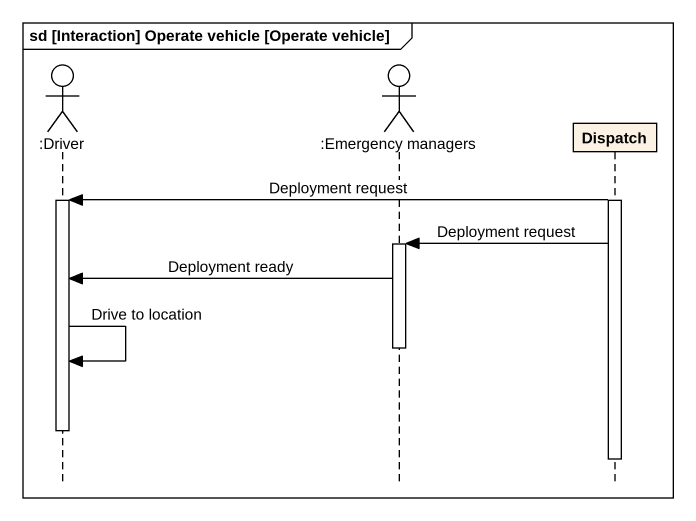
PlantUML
@startuml
mainframe sd [Interaction] Operate vehicle [Operate vehicle]
hide footbox
actor ":Driver" as Driver
actor ":Emergency managers" as Emergency_managers
participant Dispatch

activate Dispatch
Dispatch -> Driver : Deployment request
activate Driver
Dispatch -> Emergency_managers : Deployment request
activate Emergency_managers
Emergency_managers -> Driver : Deployment ready
deactivate Emergency_managers
Driver -> Driver : Drive to location
deactivate Driver
deactivate Dispatch
@enduml
